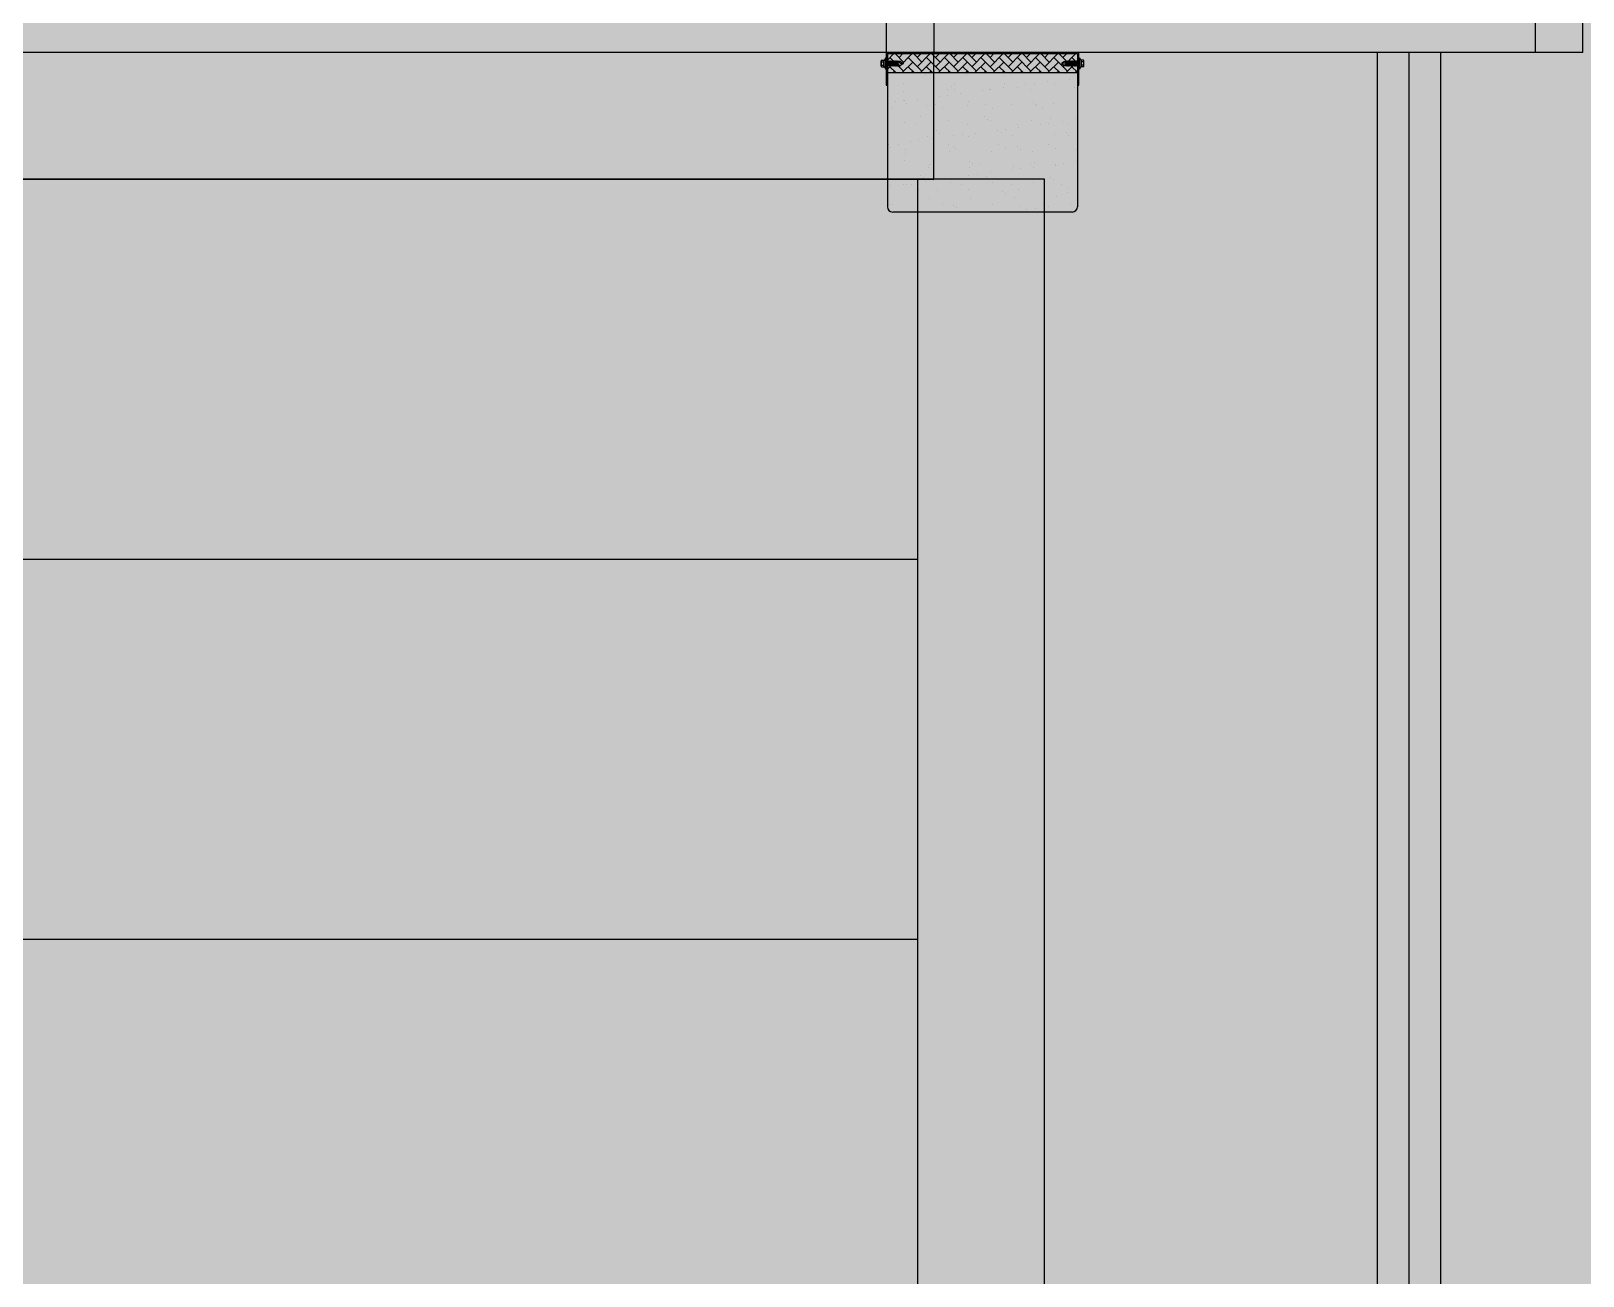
# Model space of a CAD drawing. Header units: millimetres. Extents: x -27408 to 60590, y 623 to 42257.
# Drawn here: x 59572.78 to 59620.72, y 17650.27 to 17688.72 of the extents above; entities that cross this region are included whole.
import ezdxf

# ---------------------------------------------------------------- set-up
doc = ezdxf.new("R2010")
doc.units = ezdxf.units.MM
doc.header["$LTSCALE"] = 100
doc.header["$MEASUREMENT"] = 0
doc.layers.get('0').update_dxf_attribs({"linetype": 'CONTINUOUS'})
for name, color, linetype in [('254', 254, 'CONTINUOUS'), ('ELE7 (0.07)', 8, 'CONTINUOUS'), ('ELE9', 9, 'CONTINUOUS'), ('FIN(패널-T75 글라스울)', 6, 'CONTINUOUS'), ('OVERHEAD DOOR - ELE', 9, 'CONTINUOUS'), ('OVERHEAD DOOR - ETC', 252, 'CONTINUOUS'), ('Slope', 252, 'CONTINUOUS'), ('STAIR', 4, 'CONTINUOUS'), ('STEEL', 5, 'CONTINUOUS')]:
    doc.layers.add(name, color=color, linetype=linetype)

# ---------------------------------------------------------------- blocks, each defined once
blk = doc.blocks.new('A$C2EBE1E08')
at = {"layer": 'Slope', "ltscale": 0.2}
for p, q in [((200, 8400), (2600, 8400)), ((200, 7800), (2600, 7800))]:
    blk.add_line(p, q, dxfattribs=at)
at = {"layer": 'STAIR', "ltscale": 0.2}
blk.add_line((2600, 0), (2600, 9000), dxfattribs=at)
for points in [[(0, 9000), (0, 0), (2800, 0), (2800, 9000)], [(2800, 9000), (0, 9000)]]:
    blk.add_lwpolyline(points, dxfattribs=at)
blk = doc.blocks.new('A$Cd9954a8d')
at = {"layer": 'ELE7 (0.07)', "ltscale": 0.002}
blk.add_line((7675, 654.2), (10125, 654.2), dxfattribs=at)
at = {"layer": 'FIN(패널-T75 글라스울)'}
for p, q in [((6650, 654.2), (7675, 654.2)), ((7675, 179.2), (7675, 654.2)), ((7750, 179.2), (7750, 654.2))]:
    blk.add_line(p, q, dxfattribs=at)
for points in [[(6650, 654.2), (6650, 229.2)], [(6725, 654.2), (6725, 229.2)]]:
    blk.add_lwpolyline(points, dxfattribs=at)
at = {"layer": 'OVERHEAD DOOR - ELE', "ltscale": 0.002}
for p, q in [((10125, 854.2), (7675, 854.2)), ((7675, 854.2), (7675, 654.2))]:
    blk.add_line(p, q, dxfattribs=at)
at = {"layer": 'OVERHEAD DOOR - ETC'}
for p, q in [((7448, 656.2), (7448, 897.9)), ((7739.7, 906.2), (7456.3, 906.2)), ((7748, 656.2), (7748, 897.9)), ((7748, 686.2), (7448, 686.2)), ((7448, 656.2), (7448, 686.2)), ((7748, 686.2), (7748, 656.2)), ((7438, 676), (7438, 667.8)), ((7438.5, 677.1), (7442.2, 677.1)), ((7438.5, 674.6), (7442.2, 674.6)), ((7438.5, 669.2), (7442.2, 669.2)), ((7438.5, 666.6), (7442.2, 666.6)), ((7442.2, 676.2), (7445.2, 680.9)), ((7442.2, 677.1), (7442.2, 666.6)), ((7442.2, 667.6), (7442.2, 676.2)), ((7445.2, 662.9), (7442.2, 667.6)), ((7445.2, 662.9), (7445.2, 680.9)), ((7445.2, 680.9), (7446, 680.9)), ((7445.2, 680.9), (7445.2, 662.9)), ((7446, 662.9), (7445.2, 662.9)), ((7446, 680.9), (7446, 662.9)), ((7448.4, 676), (7446, 670.1)), ((7447.6, 675), (7446, 675)), ((7446, 669.3), (7448.4, 675)), ((7447.6, 675), (7446, 671.2)), ((7446.8, 668.7), (7446, 668.7)), ((7446.8, 667.7), (7446, 668.7)), ((7446.4, 668.7), (7446.8, 667.7)), ((7450.2, 676), (7446.8, 667.7)), ((7450.2, 676), (7446.8, 667.7)), ((7449.4, 675), (7446.8, 668.7)), ((7446.8, 667.7), (7447.6, 668.7)), ((7446.8, 668.7), (7446.8, 667.7)), ((7448.4, 676), (7447.6, 675)), ((7447.6, 668.7), (7450.2, 675)), ((7448.7, 668.7), (7447.6, 668.7)), ((7448.7, 667.7), (7447.8, 668.7)), ((7448.3, 668.7), (7448.7, 667.7)), ((7448.8, 675), (7448.4, 676)), ((7448.4, 676), (7449.2, 675)), ((7448.4, 675), (7448.4, 676)), ((7449.4, 675), (7448.4, 675)), ((7452.1, 676), (7448.7, 667.7)), ((7452.1, 676), (7448.7, 667.7)), ((7451.3, 675), (7448.7, 668.7)), ((7448.7, 667.7), (7449.5, 668.7)), ((7448.7, 668.7), (7448.7, 667.7)), ((7450.2, 676), (7449.4, 675)), ((7449.5, 668.7), (7452.1, 675)), ((7450.5, 668.7), (7449.5, 668.7)), ((7450.5, 667.7), (7449.7, 668.7)), ((7450.1, 668.7), (7450.5, 667.7)), ((7450.6, 675), (7450.2, 676)), ((7450.2, 676), (7451, 675)), ((7450.2, 675), (7450.2, 676)), ((7451.3, 675), (7450.2, 675)), ((7453.9, 676), (7450.5, 667.7)), ((7453.9, 676), (7450.5, 667.7)), ((7453.1, 675), (7450.5, 668.7)), ((7450.5, 667.7), (7451.3, 668.7)), ((7450.5, 668.7), (7450.5, 667.7)), ((7452.1, 676), (7451.3, 675)), ((7451.3, 668.7), (7453.9, 675)), ((7452.3, 668.7), (7451.3, 668.7)), ((7452.3, 667.7), (7451.5, 668.7)), ((7451.9, 668.7), (7452.3, 667.7)), ((7452.5, 675), (7452.1, 676)), ((7452.1, 676), (7452.9, 675)), ((7452.1, 675), (7452.1, 676)), ((7453.1, 675), (7452.1, 675)), ((7455.7, 676), (7452.3, 667.7)), ((7455.7, 676), (7452.3, 667.7)), ((7454.9, 675), (7452.3, 668.7)), ((7452.3, 667.7), (7453.1, 668.7)), ((7452.3, 668.7), (7452.3, 667.7)), ((7453.9, 676), (7453.1, 675)), ((7453.1, 668.7), (7455.7, 675)), ((7454.2, 668.7), (7453.1, 668.7)), ((7454.2, 667.7), (7453.3, 668.7)), ((7453.8, 668.7), (7454.2, 667.7)), ((7454.3, 675), (7453.9, 676)), ((7453.9, 676), (7454.7, 675)), ((7453.9, 675), (7453.9, 676)), ((7454.9, 675), (7453.9, 675)), ((7457.6, 676), (7454.2, 667.7)), ((7457.6, 676), (7454.2, 667.7)), ((7456.8, 675), (7454.2, 668.7)), ((7454.2, 667.7), (7455, 668.7)), ((7454.2, 668.7), (7454.2, 667.7)), ((7455.7, 676), (7454.9, 675)), ((7455, 668.7), (7457.6, 675)), ((7456, 668.7), (7455, 668.7)), ((7456, 667.7), (7455.2, 668.7)), ((7455.6, 668.7), (7456, 667.7)), ((7456.1, 675), (7455.7, 676)), ((7455.7, 676), (7456.5, 675)), ((7455.7, 675), (7455.7, 676)), ((7456.8, 675), (7455.7, 675)), ((7459.4, 676), (7456, 667.7)), ((7459.4, 676), (7456, 667.7)), ((7458.6, 675), (7456, 668.7)), ((7456, 667.7), (7456.8, 668.7)), ((7456, 668.7), (7456, 667.7)), ((7457.6, 676), (7456.8, 675)), ((7456.8, 668.7), (7459.4, 675)), ((7457.8, 668.7), (7456.8, 668.7)), ((7457.8, 667.7), (7457, 668.7)), ((7457.4, 668.7), (7457.8, 667.7)), ((7458, 675), (7457.6, 676)), ((7457.6, 676), (7458.4, 675)), ((7457.6, 675), (7457.6, 676)), ((7458.6, 675), (7457.6, 675)), ((7461.2, 676), (7457.8, 667.7)), ((7461.2, 676), (7457.8, 667.7)), ((7460.4, 675), (7457.8, 668.7)), ((7457.8, 667.7), (7458.6, 668.7)), ((7457.8, 668.7), (7457.8, 667.7)), ((7459.4, 676), (7458.6, 675)), ((7458.6, 668.7), (7461.2, 675)), ((7459.7, 668.7), (7458.6, 668.7)), ((7459.7, 667.7), (7458.8, 668.7)), ((7459.2, 668.7), (7459.7, 667.7)), ((7459.8, 675), (7459.4, 676)), ((7459.4, 676), (7460.2, 675)), ((7459.4, 675), (7459.4, 676)), ((7460.4, 675), (7459.4, 675)), ((7463.1, 676), (7459.7, 667.7)), ((7463.1, 676), (7459.7, 667.7)), ((7462.3, 675), (7459.7, 668.7)), ((7459.7, 667.7), (7460.5, 668.7)), ((7459.7, 668.7), (7459.7, 667.7)), ((7461.2, 676), (7460.4, 675)), ((7460.5, 668.7), (7463.1, 675)), ((7461.5, 668.7), (7460.5, 668.7)), ((7461.5, 667.7), (7460.7, 668.7)), ((7461.1, 668.7), (7461.5, 667.7)), ((7461.6, 675), (7461.2, 676)), ((7461.2, 676), (7462, 675)), ((7461.2, 675), (7461.2, 676)), ((7462.3, 675), (7461.2, 675)), ((7464.9, 676), (7461.5, 667.7)), ((7464.9, 676), (7461.5, 667.7)), ((7464.1, 675), (7461.5, 668.7)), ((7461.5, 667.7), (7462.3, 668.7)), ((7461.5, 668.7), (7461.5, 667.7)), ((7463.1, 676), (7462.3, 675)), ((7462.3, 668.7), (7464.9, 675)), ((7463.3, 668.7), (7462.3, 668.7)), ((7463.3, 667.7), (7462.5, 668.7)), ((7462.9, 668.7), (7463.3, 667.7)), ((7463.5, 675), (7463.1, 676)), ((7463.1, 676), (7463.9, 675)), ((7463.1, 675), (7463.1, 676)), ((7464.1, 675), (7463.1, 675)), ((7464.6, 670.8), (7463.3, 667.7)), ((7464.6, 670.8), (7463.3, 667.7)), ((7463.8, 669.8), (7463.3, 668.7)), ((7463.3, 667.7), (7464.1, 668.7)), ((7463.3, 668.7), (7463.3, 667.7)), ((7464.6, 670.8), (7463.8, 669.8)), ((7464.9, 676), (7464.1, 675)), ((7464.1, 668.7), (7464.6, 669.8)), ((7468.4, 668.7), (7464.1, 668.7)), ((7466.3, 675), (7464.5, 670.8)), ((7464.5, 670.8), (7465.7, 668.7)), ((7464.6, 669.8), (7464.6, 670.8)), ((7465.3, 675), (7464.9, 676)), ((7464.9, 676), (7465.7, 675)), ((7464.9, 675), (7464.9, 676)), ((7468.4, 675), (7464.9, 675)), ((7465.7, 668.7), (7468.2, 671.2)), ((7468.2, 671.2), (7473.2, 671.9)), ((7473.2, 671.9), (7468.4, 675)), ((7468.4, 668.7), (7473.2, 671.9)), ((7722.8, 671.9), (7727.6, 675)), ((7727.6, 668.7), (7722.8, 671.9)), ((7727.8, 671.2), (7722.8, 671.9)), ((7727.6, 675), (7731.1, 675)), ((7727.6, 668.7), (7731.9, 668.7)), ((7730.3, 668.7), (7727.8, 671.2)), ((7729.7, 675), (7731.5, 670.8)), ((7731.1, 676), (7730.3, 675)), ((7731.5, 670.8), (7730.3, 668.7)), ((7730.7, 675), (7731.1, 676)), ((7731.1, 676), (7734.5, 667.7)), ((7731.1, 676), (7734.5, 667.7)), ((7731.1, 675), (7731.1, 676)), ((7731.1, 676), (7731.9, 675)), ((7733.7, 668.7), (7731.1, 675)), ((7731.5, 670.8), (7732.7, 667.7)), ((7731.5, 670.8), (7732.7, 667.7)), ((7731.5, 669.8), (7731.5, 670.8)), ((7731.5, 670.8), (7732.3, 669.8)), ((7731.9, 668.7), (7731.5, 669.8)), ((7731.9, 675), (7732.9, 675)), ((7731.9, 675), (7734.5, 668.7)), ((7732.7, 667.7), (7731.9, 668.7)), ((7732.9, 676), (7732.1, 675)), ((7732.3, 669.8), (7732.7, 668.7)), ((7732.5, 675), (7732.9, 676)), ((7732.7, 668.7), (7733.7, 668.7)), ((7732.7, 668.7), (7732.7, 667.7)), ((7733.1, 668.7), (7732.7, 667.7)), ((7732.7, 667.7), (7733.5, 668.7)), ((7732.9, 676), (7736.4, 667.7)), ((7732.9, 676), (7736.4, 667.7)), ((7732.9, 675), (7732.9, 676)), ((7732.9, 676), (7733.7, 675)), ((7735.6, 668.7), (7732.9, 675)), ((7733.7, 675), (7734.8, 675)), ((7733.7, 675), (7736.4, 668.7)), ((7734.5, 667.7), (7733.7, 668.7)), ((7734.8, 676), (7734, 675)), ((7734.4, 675), (7734.8, 676)), ((7734.5, 668.7), (7735.6, 668.7)), ((7734.9, 668.7), (7734.5, 667.7)), ((7734.5, 667.7), (7735.3, 668.7)), ((7734.5, 668.7), (7734.5, 667.7)), ((7734.8, 676), (7738.2, 667.7)), ((7734.8, 676), (7738.2, 667.7)), ((7734.8, 675), (7734.8, 676)), ((7734.8, 676), (7735.6, 675)), ((7737.4, 668.7), (7734.8, 675)), ((7735.6, 675), (7736.6, 675)), ((7735.6, 675), (7738.2, 668.7)), ((7736.4, 667.7), (7735.6, 668.7)), ((7736.6, 676), (7735.8, 675)), ((7736.2, 675), (7736.6, 676)), ((7736.4, 668.7), (7737.4, 668.7)), ((7736.8, 668.7), (7736.4, 667.7)), ((7736.4, 667.7), (7737.2, 668.7)), ((7736.4, 668.7), (7736.4, 667.7)), ((7736.6, 676), (7740, 667.7)), ((7736.6, 676), (7740, 667.7)), ((7736.6, 675), (7736.6, 676)), ((7736.6, 676), (7737.4, 675)), ((7739.2, 668.7), (7736.6, 675)), ((7737.4, 675), (7738.4, 675)), ((7737.4, 675), (7740, 668.7)), ((7738.2, 667.7), (7737.4, 668.7)), ((7738.4, 676), (7737.6, 675)), ((7738, 675), (7738.4, 676)), ((7738.2, 668.7), (7739.2, 668.7)), ((7738.2, 668.7), (7738.2, 667.7)), ((7738.6, 668.7), (7738.2, 667.7)), ((7738.2, 667.7), (7739, 668.7)), ((7738.4, 676), (7741.9, 667.7)), ((7738.4, 676), (7741.9, 667.7)), ((7738.4, 675), (7738.4, 676)), ((7738.4, 676), (7739.2, 675)), ((7741.1, 668.7), (7738.4, 675)), ((7739.2, 675), (7740.3, 675)), ((7739.2, 675), (7741.9, 668.7)), ((7740, 667.7), (7739.2, 668.7)), ((7740.3, 676), (7739.5, 675)), ((7739.9, 675), (7740.3, 676)), ((7740, 668.7), (7741.1, 668.7)), ((7740.4, 668.7), (7740, 667.7)), ((7740, 667.7), (7740.8, 668.7)), ((7740, 668.7), (7740, 667.7)), ((7740.3, 676), (7743.7, 667.7)), ((7740.3, 676), (7743.7, 667.7)), ((7740.3, 675), (7740.3, 676)), ((7740.3, 676), (7741.1, 675)), ((7742.9, 668.7), (7740.3, 675)), ((7741.1, 675), (7742.1, 675)), ((7741.1, 675), (7743.7, 668.7)), ((7741.9, 667.7), (7741.1, 668.7)), ((7742.1, 676), (7741.3, 675)), ((7741.7, 675), (7742.1, 676)), ((7741.9, 668.7), (7742.9, 668.7)), ((7742.3, 668.7), (7741.9, 667.7)), ((7741.9, 667.7), (7742.7, 668.7)), ((7741.9, 668.7), (7741.9, 667.7)), ((7742.1, 676), (7745.5, 667.7)), ((7742.1, 676), (7745.5, 667.7)), ((7742.1, 675), (7742.1, 676)), ((7742.1, 676), (7742.9, 675)), ((7744.7, 668.7), (7742.1, 675)), ((7742.9, 675), (7743.9, 675)), ((7742.9, 675), (7745.5, 668.7)), ((7743.7, 667.7), (7742.9, 668.7)), ((7743.9, 676), (7743.1, 675)), ((7743.5, 675), (7743.9, 676)), ((7743.7, 668.7), (7744.7, 668.7)), ((7744.1, 668.7), (7743.7, 667.7)), ((7743.7, 667.7), (7744.5, 668.7)), ((7743.7, 668.7), (7743.7, 667.7)), ((7743.9, 676), (7747.4, 667.7)), ((7743.9, 676), (7747.4, 667.7)), ((7743.9, 675), (7743.9, 676)), ((7743.9, 676), (7744.7, 675)), ((7746.6, 668.7), (7743.9, 675)), ((7744.7, 675), (7745.8, 675)), ((7744.7, 675), (7747.4, 668.7)), ((7745.5, 667.7), (7744.7, 668.7)), ((7745.8, 676), (7745, 675)), ((7745.4, 675), (7745.8, 676)), ((7745.5, 668.7), (7746.6, 668.7)), ((7745.9, 668.7), (7745.5, 667.7)), ((7745.5, 667.7), (7746.3, 668.7)), ((7745.5, 668.7), (7745.5, 667.7)), ((7745.8, 676), (7749.2, 667.7)), ((7745.8, 676), (7749.2, 667.7)), ((7745.8, 675), (7745.8, 676)), ((7745.8, 676), (7746.6, 675)), ((7748.4, 668.7), (7745.8, 675)), ((7746.6, 675), (7747.6, 675)), ((7746.6, 675), (7749.2, 668.7)), ((7747.4, 667.7), (7746.6, 668.7)), ((7747.6, 676), (7746.8, 675)), ((7747.2, 675), (7747.6, 676)), ((7747.4, 668.7), (7748.4, 668.7)), ((7747.8, 668.7), (7747.4, 667.7)), ((7747.4, 667.7), (7748.2, 668.7)), ((7747.4, 668.7), (7747.4, 667.7)), ((7747.6, 676), (7750, 670.1)), ((7747.6, 675), (7747.6, 676)), ((7747.6, 676), (7748.4, 675)), ((7750, 669.3), (7747.6, 675)), ((7748.4, 675), (7750, 675)), ((7748.4, 675), (7750, 671.2)), ((7749.2, 667.7), (7748.4, 668.7)), ((7749.2, 668.7), (7750, 668.7)), ((7749.6, 668.7), (7749.2, 667.7)), ((7749.2, 667.7), (7750, 668.7)), ((7749.2, 668.7), (7749.2, 667.7)), ((7750.8, 680.9), (7750, 680.9)), ((7750, 680.9), (7750, 662.9)), ((7750, 662.9), (7750.8, 662.9)), ((7750.8, 662.9), (7750.8, 680.9)), ((7753.8, 676.2), (7750.8, 680.9)), ((7750.8, 680.9), (7750.8, 662.9)), ((7750.8, 662.9), (7753.8, 667.6)), ((7753.8, 677.1), (7753.8, 666.6)), ((7757.5, 677.1), (7753.8, 677.1)), ((7753.8, 667.6), (7753.8, 676.2)), ((7757.5, 674.6), (7753.8, 674.6)), ((7757.5, 669.2), (7753.8, 669.2)), ((7757.5, 666.6), (7753.8, 666.6)), ((7758, 676), (7758, 667.8)), ((7748, 656.2), (7448, 656.2))]:
    blk.add_line(p, q, dxfattribs=at)
at = {"layer": 'OVERHEAD DOOR - ETC', "ltscale": 0.002}
for p, q in [((7459.4, 893.4), (7459.4, 893.4)), ((7481.3, 882.3), (7481.3, 882.3)), ((7493.9, 898), (7493.9, 898)), ((7502.3, 894.6), (7502.3, 894.6)), ((7514.6, 900.7), (7514.6, 900.7)), ((7527.8, 902.5), (7527.8, 902.5)), ((7539.9, 897.9), (7539.9, 897.9)), ((7547.8, 883.2), (7547.8, 883.2)), ((7581.4, 894.8), (7581.4, 894.8)), ((7616.4, 885.6), (7616.4, 885.6)), ((7638.4, 899.9), (7638.4, 899.9)), ((7643, 895.7), (7643, 895.7)), ((7660.5, 894.9), (7660.5, 894.9)), ((7681.4, 885.3), (7681.4, 885.3)), ((7739.6, 895.1), (7739.6, 895.1)), ((7744.7, 894.8), (7744.7, 894.8)), ((7747.9, 886.2), (7747.9, 886.2)), ((7461.8, 869.9), (7461.8, 869.9)), ((7463.6, 875.6), (7463.6, 875.6)), ((7472.5, 863.1), (7472.5, 863.1)), ((7517.2, 859.7), (7517.2, 859.7)), ((7540.9, 870.1), (7540.9, 870.1)), ((7551.6, 863.2), (7551.6, 863.2)), ((7562, 877.7), (7562, 877.7)), ((7566.7, 873.4), (7566.7, 873.4)), ((7582.1, 859.4), (7582.1, 859.4)), ((7620, 870.2), (7620, 870.2)), ((7630.7, 863.4), (7630.7, 863.4)), ((7648.6, 860.2), (7648.6, 860.2)), ((7668.3, 872.5), (7668.3, 872.5)), ((7688, 857.8), (7688, 857.8)), ((7699, 870.4), (7699, 870.4)), ((7709.8, 863.5), (7709.8, 863.5)), ((7717.2, 862.7), (7717.2, 862.7)), ((7722.5, 862.3), (7722.5, 862.3)), ((7743.1, 865), (7743.1, 865)), ((7448.6, 857.2), (7448.6, 857.2)), ((7482.9, 833.4), (7482.9, 833.4)), ((7485.7, 855.4), (7485.7, 855.4)), ((7490.3, 851.1), (7490.3, 851.1)), ((7517.4, 835.3), (7517.4, 835.3)), ((7538, 838), (7538, 838)), ((7549.4, 834.2), (7549.4, 834.2)), ((7551.2, 839.8), (7551.2, 839.8)), ((7585.7, 844.3), (7585.7, 844.3)), ((7592, 850.2), (7592, 850.2)), ((7606.4, 847), (7606.4, 847)), ((7618, 836.7), (7618, 836.7)), ((7619.6, 848.8), (7619.6, 848.8)), ((7654.1, 853.3), (7654.1, 853.3)), ((7674.7, 856), (7674.7, 856)), ((7683, 836.4), (7683, 836.4)), ((7690.4, 852.2), (7690.4, 852.2)), ((7695.1, 848), (7695.1, 848)), ((7449, 826.3), (7449, 826.3)), ((7469.6, 829), (7469.6, 829)), ((7482.9, 830.8), (7482.9, 830.8)), ((7515.6, 827.9), (7515.6, 827.9)), ((7518.8, 810.7), (7518.8, 810.7)), ((7522.8, 831), (7522.8, 831)), ((7583.7, 810.4), (7583.7, 810.4)), ((7601.9, 831.2), (7601.9, 831.2)), ((7614.1, 829.9), (7614.1, 829.9)), ((7618.7, 825.7), (7618.7, 825.7)), ((7650.2, 811.3), (7650.2, 811.3)), ((7681, 831.3), (7681, 831.3)), ((7718.8, 813.7), (7718.8, 813.7)), ((7720.4, 824.8), (7720.4, 824.8)), ((7450.2, 808.3), (7450.2, 808.3)), ((7461.4, 785.4), (7461.4, 785.4)), ((7482.3, 806.3), (7482.3, 806.3)), ((7484.5, 784.4), (7484.5, 784.4)), ((7493, 799.5), (7493, 799.5)), ((7537.7, 807.7), (7537.7, 807.7)), ((7542.4, 803.4), (7542.4, 803.4)), ((7551, 785.3), (7551, 785.3)), ((7561.4, 806.5), (7561.4, 806.5)), ((7572.1, 799.6), (7572.1, 799.6)), ((7619.6, 787.8), (7619.6, 787.8)), ((7629.8, 784.3), (7629.8, 784.3)), ((7640.5, 806.6), (7640.5, 806.6)), ((7643, 786.1), (7643, 786.1)), ((7644, 802.5), (7644, 802.5)), ((7651.2, 799.8), (7651.2, 799.8)), ((7677.5, 790.6), (7677.5, 790.6)), ((7684.6, 787.4), (7684.6, 787.4)), ((7698.2, 793.4), (7698.2, 793.4)), ((7711.4, 795.1), (7711.4, 795.1)), ((7719.6, 806.8), (7719.6, 806.8)), ((7730.3, 799.9), (7730.3, 799.9)), ((7742.5, 804.5), (7742.5, 804.5)), ((7745.9, 799.6), (7745.9, 799.6)), ((7747.2, 800.2), (7747.2, 800.2)), ((7464.2, 767.3), (7464.2, 767.3)), ((7466, 781.1), (7466, 781.1)), ((7472.4, 763.6), (7472.4, 763.6)), ((7493.1, 766.3), (7493.1, 766.3)), ((7506.3, 768.1), (7506.3, 768.1)), ((7520.4, 761.8), (7520.4, 761.8)), ((7540.8, 772.6), (7540.8, 772.6)), ((7543.3, 767.4), (7543.3, 767.4)), ((7561.4, 775.3), (7561.4, 775.3)), ((7567.7, 780.2), (7567.7, 780.2)), ((7574.6, 777.1), (7574.6, 777.1)), ((7585.3, 761.5), (7585.3, 761.5)), ((7589.8, 760), (7589.8, 760)), ((7609.1, 781.6), (7609.1, 781.6)), ((7622.4, 767.6), (7622.4, 767.6)), ((7651.8, 762.3), (7651.8, 762.3)), ((7666.1, 782.2), (7666.1, 782.2)), ((7670.8, 778), (7670.8, 778)), ((7701.5, 767.7), (7701.5, 767.7)), ((7720.4, 764.8), (7720.4, 764.8)), ((7451.8, 759.3), (7451.8, 759.3)), ((7486.1, 735.5), (7486.1, 735.5)), ((7491.3, 757.9), (7491.3, 757.9)), ((7502.8, 742.7), (7502.8, 742.7)), ((7513.4, 737.7), (7513.4, 737.7)), ((7513.5, 735.9), (7513.5, 735.9)), ((7552.6, 736.3), (7552.6, 736.3)), ((7581.9, 742.9), (7581.9, 742.9)), ((7592.6, 736), (7592.6, 736)), ((7594.5, 755.7), (7594.5, 755.7)), ((7621.2, 738.8), (7621.2, 738.8)), ((7661, 743), (7661, 743)), ((7671.7, 736.2), (7671.7, 736.2)), ((7686.2, 738.5), (7686.2, 738.5)), ((7696.1, 754.8), (7696.1, 754.8)), ((7740.1, 743.2), (7740.1, 743.2)), ((7518.1, 733.4), (7518.1, 733.4)), ((7522, 712.8), (7522, 712.8)), ((7584.8, 712.7), (7584.8, 712.7)), ((7586.9, 712.5), (7586.9, 712.5)), ((7598.1, 714.4), (7598.1, 714.4)), ((7619.7, 732.5), (7619.7, 732.5)), ((7632.6, 718.9), (7632.6, 718.9)), ((7641.8, 712.2), (7641.8, 712.2)), ((7653.2, 721.7), (7653.2, 721.7)), ((7653.4, 713.4), (7653.4, 713.4)), ((7666.4, 723.4), (7666.4, 723.4)), ((7700.9, 728), (7700.9, 728)), ((7718.2, 734.5), (7718.2, 734.5)), ((7721.6, 730.7), (7721.6, 730.7)), ((7722, 715.8), (7722, 715.8)), ((7722.9, 730.2), (7722.9, 730.2)), ((7734.8, 732.4), (7734.8, 732.4)), ((7448, 706.2), (7446, 706.2)), ((7446, 706.2), (7446, 654.2)), ((7448, 656.2), (7448, 706.2)), ((7448.1, 694.7), (7448.1, 694.7)), ((7466.1, 686.2), (7449.5, 669.6)), ((7451.8, 686.2), (7449.5, 683.9)), ((7453.4, 710.4), (7453.4, 710.4)), ((7461.3, 696.4), (7461.3, 696.4)), ((7467, 687.9), (7467, 687.9)), ((7476, 686.2), (7485.4, 676.8)), ((7494.9, 686.2), (7478.2, 669.6)), ((7480.5, 686.2), (7478.2, 683.9)), ((7484.7, 703.7), (7484.7, 703.7)), ((7487.7, 686.6), (7487.7, 686.6)), ((7495.8, 700.9), (7495.8, 700.9)), ((7504.7, 686.2), (7514.2, 676.8)), ((7523.6, 686.2), (7507, 669.6)), ((7509.2, 686.2), (7507, 683.9)), ((7516.5, 703.7), (7516.5, 703.7)), ((7529.7, 705.4), (7529.7, 705.4)), ((7533.5, 686.2), (7542.9, 676.8)), ((7552.4, 686.2), (7535.7, 669.6)), ((7538, 686.2), (7535.7, 683.9)), ((7543.4, 710.2), (7543.4, 710.2)), ((7554.2, 687.4), (7554.2, 687.4)), ((7562.2, 686.2), (7571.6, 676.8)), ((7563.8, 703.8), (7563.8, 703.8)), ((7564.2, 709.9), (7564.2, 709.9)), ((7581.1, 686.2), (7564.5, 669.6)), ((7566.7, 686.2), (7564.5, 683.9)), ((7565.5, 690), (7565.5, 690)), ((7590.9, 686.2), (7600.4, 676.8)), ((7609.8, 686.2), (7593.2, 669.6)), ((7595.5, 686.2), (7593.2, 683.9)), ((7619.7, 686.2), (7629.1, 676.8)), ((7638.6, 686.2), (7621.9, 669.6)), ((7624.2, 686.2), (7621.9, 683.9)), ((7622.8, 689.9), (7622.8, 689.9)), ((7642.9, 704), (7642.9, 704)), ((7646.5, 708), (7646.5, 708)), ((7648.4, 686.2), (7657.9, 676.8)), ((7667.3, 686.2), (7650.7, 669.6)), ((7652.9, 686.2), (7650.7, 683.9)), ((7677.1, 686.2), (7686.6, 676.8)), ((7696, 686.2), (7679.4, 669.6)), ((7681.7, 686.2), (7679.4, 683.9)), ((7687.8, 689.6), (7687.8, 689.6)), ((7705.9, 686.2), (7715.3, 676.8)), ((7724.8, 686.2), (7708.1, 669.6)), ((7710.4, 686.2), (7708.1, 683.9)), ((7722, 704.1), (7722, 704.1)), ((7734.6, 686.2), (7744.1, 676.8)), ((7739.1, 686.2), (7736.9, 683.9)), ((7750, 706.2), (7748, 706.2)), ((7748, 706.2), (7748, 656.2)), ((7750, 654.2), (7750, 706.2)), ((7448, 685.4), (7456.7, 676.8)), ((7448, 671.1), (7456.7, 662.4)), ((7471.1, 676.8), (7450.5, 656.2)), ((7463.9, 683.9), (7485.4, 662.4)), ((7463.9, 669.6), (7477.3, 656.2)), ((7471.1, 662.4), (7464.9, 656.2)), ((7499.8, 676.8), (7479.2, 656.2)), ((7492.6, 683.9), (7514.2, 662.4)), ((7492.6, 669.6), (7506, 656.2)), ((7499.8, 662.4), (7493.6, 656.2)), ((7528.5, 676.8), (7508, 656.2)), ((7521.4, 683.9), (7542.9, 662.4)), ((7521.4, 669.6), (7534.7, 656.2)), ((7528.5, 662.4), (7522.4, 656.2)), ((7557.3, 676.8), (7536.7, 656.2)), ((7550.1, 683.9), (7571.6, 662.4)), ((7550.1, 669.6), (7563.5, 656.2)), ((7557.3, 662.4), (7551.1, 656.2)), ((7586, 676.8), (7565.5, 656.2)), ((7578.8, 683.9), (7600.4, 662.4)), ((7578.8, 669.6), (7592.2, 656.2)), ((7586, 662.4), (7579.8, 656.2)), ((7614.7, 676.8), (7594.2, 656.2)), ((7607.6, 683.9), (7629.1, 662.4)), ((7607.6, 669.6), (7620.9, 656.2)), ((7614.7, 662.4), (7608.6, 656.2)), ((7643.5, 676.8), (7622.9, 656.2)), ((7636.3, 683.9), (7657.9, 662.4)), ((7636.3, 669.6), (7649.7, 656.2)), ((7643.5, 662.4), (7637.3, 656.2)), ((7672.2, 676.8), (7651.7, 656.2)), ((7665, 683.9), (7686.6, 662.4)), ((7665, 669.6), (7678.4, 656.2)), ((7672.2, 662.4), (7666, 656.2)), ((7701, 676.8), (7680.4, 656.2)), ((7693.8, 683.9), (7715.3, 662.4)), ((7693.8, 669.6), (7707.1, 656.2)), ((7701, 662.4), (7694.8, 656.2)), ((7729.7, 676.8), (7709.1, 656.2)), ((7722.5, 683.9), (7744.1, 662.4)), ((7722.5, 669.6), (7735.9, 656.2)), ((7729.7, 662.4), (7723.5, 656.2)), ((7748, 680.7), (7736.9, 669.6)), ((7748, 666.3), (7737.9, 656.2)), ((7446, 654.2), (7750, 654.2)), ((7448, 656.7), (7448.5, 656.2)), ((7748, 656.2), (7448, 656.2))]:
    blk.add_line(p, q, dxfattribs=at)
at = {"layer": 'OVERHEAD DOOR - ETC'}
for centre, radius, start, end in [((7456.3, 897.9), 8.33, 90, 180), ((7739.7, 897.9), 8.33, 0, 90), ((7439.9, 675.9), 1.86, 136.9662, 223.0338), ((7445.6, 671.9), 7.61, 159.1195, 200.8805), ((7439.9, 667.9), 1.86, 136.9662, 223.0338), ((7756.1, 675.9), 1.86, 316.9662, 43.0338), ((7750.4, 671.9), 7.61, 339.1195, 20.8805), ((7756.1, 667.9), 1.86, 316.9662, 43.0338)]:
    blk.add_arc(centre, radius, start, end, dxfattribs=at)
blk = doc.blocks.new('dklfmgkdjgkglhffgh')
at = {"layer": 'STAIR', "ltscale": 5}
blk.add_lwpolyline([(36560432.6, 40471.3), (36560432.6, 48046.3)], dxfattribs=at)
at = {"layer": 'STEEL', "ltscale": 5}
for points in [[(36560332.6, 40471.3), (36560332.6, 48046.3)], [(36560382.6, 40471.3), (36560382.6, 48046.3)]]:
    blk.add_lwpolyline(points, dxfattribs=at)
blk = doc.blocks.new('B2FF')
at = {"layer": 'ELE9', "color": 253, "ltscale": 0.1, "rotation": 180}
blk.add_blockref('A$Cd9954a8d', (37339924.7, 565725.5), dxfattribs=at)
at = {"layer": 'ELE9', "color": 253, "rotation": 180}
blk.add_blockref('dklfmgkdjgkglhffgh', (73893382.3, 605542.7), dxfattribs=at)
at = {"layer": 'ELE9', "color": 253, "ltscale": 1000}
blk.add_blockref('A$C2EBE1E08', (37329624.7, 555871.3), dxfattribs=at)

msp = doc.modelspace()

# ---------------------------------------------------------------- hatches: boundary and pattern name
at = {"layer": '254', "ltscale": 10000}
h = msp.add_hatch(color=256, dxfattribs=at)
h.dxf.hatch_style = 1
edge = h.paths.add_edge_path()
edge.add_arc((59528.837, 17426.068), 50, 180, 270)
edge.add_line((59528.837, 17376.068), (59657.512, 17376.068))
edge.add_arc((59657.512, 17426.068), 50, 270, 360)
edge.add_line((59707.512, 17426.068), (59707.512, 17739.861))
edge.add_arc((59657.512, 17739.861), 50, 0, 90)
edge.add_line((59657.512, 17789.861), (59528.837, 17789.861))
edge.add_arc((59528.837, 17739.861), 50, 90, 180)
edge.add_line((59478.837, 17739.861), (59478.837, 17426.068))

# ---------------------------------------------------------------- next in the draw order: block references
at = {"xscale": 0.01956471256889679, "yscale": 0.01956471256889679, "zscale": 0.01956471256889679}
msp.add_blockref('B2FF', (-670794.073, 6632.608), dxfattribs=at)

doc.saveas('drawing.dxf')
